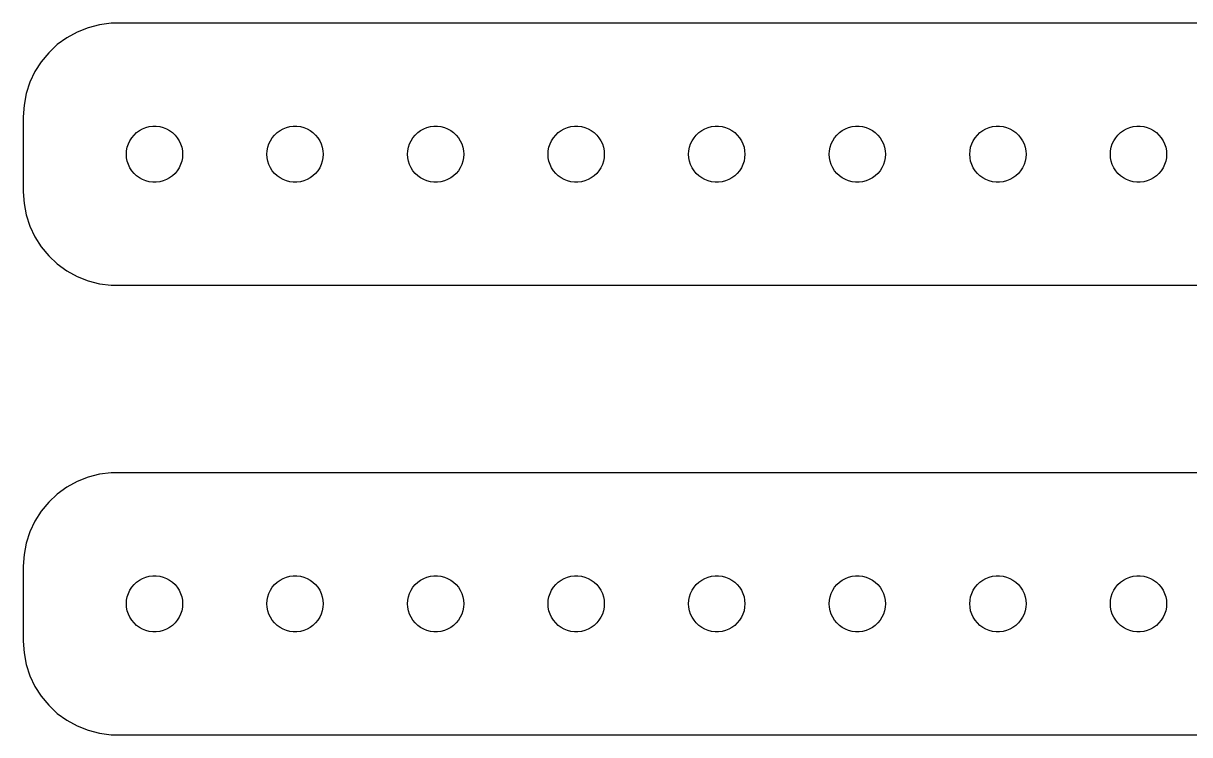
# Model space of a CAD drawing. Header units: metres. Extents: x -247 to 247, y 17 to 55.
# Drawn here: x -247 to -184.8, y 17 to 55 of the extents above; entities that cross this region are included whole.
import ezdxf

# ---------------------------------------------------------------- set-up
doc = ezdxf.new("R2010")
doc.units = ezdxf.units.M

msp = doc.modelspace()

# ---------------------------------------------------------------- linework, layer by layer
for p, q in [((-242.937, 54.9114), (-243.545, 54.7553)), ((-242.314, 54.9901), (-242.937, 54.9114)), ((242.314, 54.9901), (-242.314, 54.9901)), ((-244.679, 54.2216), (-245.187, 53.8526)), ((-244.129, 54.5241), (-244.679, 54.2216)), ((-243.545, 54.7553), (-244.129, 54.5241)), ((-245.187, 53.8526), (-245.645, 53.4227)), ((-246.045, 52.9389), (-246.382, 52.4088)), ((-245.645, 53.4227), (-246.045, 52.9389)), ((-246.382, 52.4088), (-246.649, 51.8406)), ((-246.649, 51.8406), (-246.843, 51.2434)), ((-246.843, 51.2434), (-246.961, 50.6267)), ((-246.961, 50.6267), (-247, 50)), ((-247, 50), (-247, 46)), ((-240.956, 49.1558), (-240.804, 49.2665)), ((-240.804, 49.2665), (-240.639, 49.3572)), ((-240.639, 49.3572), (-240.464, 49.4266)), ((-240.464, 49.4266), (-240.281, 49.4734)), ((-240.281, 49.4734), (-240.094, 49.497)), ((-240.094, 49.497), (-239.906, 49.497)), ((-239.906, 49.497), (-239.719, 49.4734)), ((-239.719, 49.4734), (-239.536, 49.4266)), ((-239.536, 49.4266), (-239.361, 49.3572)), ((-239.361, 49.3572), (-239.196, 49.2665)), ((-239.196, 49.2665), (-239.044, 49.1558)), ((-233.456, 49.1558), (-233.304, 49.2665)), ((-233.304, 49.2665), (-233.139, 49.3572)), ((-233.139, 49.3572), (-232.964, 49.4266)), ((-232.964, 49.4266), (-232.781, 49.4734)), ((-232.781, 49.4734), (-232.594, 49.497)), ((-232.594, 49.497), (-232.406, 49.497)), ((-232.406, 49.497), (-232.219, 49.4734)), ((-232.219, 49.4734), (-232.036, 49.4266)), ((-232.036, 49.4266), (-231.861, 49.3572)), ((-231.861, 49.3572), (-231.696, 49.2665)), ((-231.696, 49.2665), (-231.544, 49.1558)), ((-225.956, 49.1558), (-225.804, 49.2665)), ((-225.804, 49.2665), (-225.639, 49.3572)), ((-225.639, 49.3572), (-225.464, 49.4266)), ((-225.464, 49.4266), (-225.281, 49.4734)), ((-225.281, 49.4734), (-225.094, 49.497)), ((-225.094, 49.497), (-224.906, 49.497)), ((-224.906, 49.497), (-224.719, 49.4734)), ((-224.719, 49.4734), (-224.536, 49.4266)), ((-224.536, 49.4266), (-224.361, 49.3572)), ((-224.361, 49.3572), (-224.196, 49.2665)), ((-224.196, 49.2665), (-224.044, 49.1558)), ((-218.456, 49.1558), (-218.304, 49.2665)), ((-218.304, 49.2665), (-218.139, 49.3572)), ((-218.139, 49.3572), (-217.964, 49.4266)), ((-217.964, 49.4266), (-217.781, 49.4734)), ((-217.781, 49.4734), (-217.594, 49.497)), ((-217.594, 49.497), (-217.406, 49.497)), ((-217.406, 49.497), (-217.219, 49.4734)), ((-217.219, 49.4734), (-217.036, 49.4266)), ((-217.036, 49.4266), (-216.861, 49.3572)), ((-216.861, 49.3572), (-216.696, 49.2665)), ((-216.696, 49.2665), (-216.544, 49.1558)), ((-210.956, 49.1558), (-210.804, 49.2665)), ((-210.804, 49.2665), (-210.639, 49.3572)), ((-210.639, 49.3572), (-210.464, 49.4266)), ((-210.464, 49.4266), (-210.281, 49.4734)), ((-210.281, 49.4734), (-210.094, 49.497)), ((-210.094, 49.497), (-209.906, 49.497)), ((-209.906, 49.497), (-209.719, 49.4734)), ((-209.719, 49.4734), (-209.536, 49.4266)), ((-209.536, 49.4266), (-209.361, 49.3572)), ((-209.361, 49.3572), (-209.196, 49.2665)), ((-209.196, 49.2665), (-209.044, 49.1558)), ((-203.456, 49.1558), (-203.304, 49.2665)), ((-203.304, 49.2665), (-203.139, 49.3572)), ((-203.139, 49.3572), (-202.964, 49.4266)), ((-202.964, 49.4266), (-202.781, 49.4734)), ((-202.781, 49.4734), (-202.594, 49.497)), ((-202.594, 49.497), (-202.406, 49.497)), ((-202.406, 49.497), (-202.219, 49.4734)), ((-202.219, 49.4734), (-202.036, 49.4266)), ((-202.036, 49.4266), (-201.861, 49.3572)), ((-201.861, 49.3572), (-201.696, 49.2665)), ((-201.696, 49.2665), (-201.544, 49.1558)), ((-195.956, 49.1558), (-195.804, 49.2665)), ((-195.804, 49.2665), (-195.639, 49.3572)), ((-195.639, 49.3572), (-195.464, 49.4266)), ((-195.464, 49.4266), (-195.281, 49.4734)), ((-195.281, 49.4734), (-195.094, 49.497)), ((-195.094, 49.497), (-194.906, 49.497)), ((-194.906, 49.497), (-194.719, 49.4734)), ((-194.719, 49.4734), (-194.536, 49.4266)), ((-194.536, 49.4266), (-194.361, 49.3572)), ((-194.361, 49.3572), (-194.196, 49.2665)), ((-194.196, 49.2665), (-194.044, 49.1558)), ((-188.456, 49.1558), (-188.304, 49.2665)), ((-188.304, 49.2665), (-188.139, 49.3572)), ((-188.139, 49.3572), (-187.964, 49.4266)), ((-187.964, 49.4266), (-187.781, 49.4734)), ((-187.781, 49.4734), (-187.594, 49.497)), ((-187.594, 49.497), (-187.406, 49.497)), ((-187.406, 49.497), (-187.219, 49.4734)), ((-187.219, 49.4734), (-187.036, 49.4266)), ((-187.036, 49.4266), (-186.861, 49.3572)), ((-186.861, 49.3572), (-186.696, 49.2665)), ((-186.696, 49.2665), (-186.544, 49.1558)), ((-241.453, 48.373), (-241.395, 48.5522)), ((-241.395, 48.5522), (-241.314, 48.7226)), ((-241.314, 48.7226), (-241.214, 48.8817)), ((-241.214, 48.8817), (-241.093, 49.0268)), ((-241.093, 49.0268), (-240.956, 49.1558)), ((-239.044, 49.1558), (-238.907, 49.0268)), ((-238.907, 49.0268), (-238.786, 48.8817)), ((-238.786, 48.8817), (-238.686, 48.7226)), ((-238.686, 48.7226), (-238.605, 48.5522)), ((-238.605, 48.5522), (-238.547, 48.373)), ((-233.953, 48.373), (-233.895, 48.5522)), ((-233.895, 48.5522), (-233.814, 48.7226)), ((-233.814, 48.7226), (-233.714, 48.8817)), ((-233.714, 48.8817), (-233.593, 49.0268)), ((-233.593, 49.0268), (-233.456, 49.1558)), ((-231.544, 49.1558), (-231.407, 49.0268)), ((-231.407, 49.0268), (-231.286, 48.8817)), ((-231.286, 48.8817), (-231.186, 48.7226)), ((-231.186, 48.7226), (-231.105, 48.5522)), ((-231.105, 48.5522), (-231.047, 48.373)), ((-226.453, 48.373), (-226.395, 48.5522)), ((-226.395, 48.5522), (-226.314, 48.7226)), ((-226.314, 48.7226), (-226.214, 48.8817)), ((-226.214, 48.8817), (-226.093, 49.0268)), ((-226.093, 49.0268), (-225.956, 49.1558)), ((-224.044, 49.1558), (-223.907, 49.0268)), ((-223.907, 49.0268), (-223.786, 48.8817)), ((-223.786, 48.8817), (-223.686, 48.7226)), ((-223.686, 48.7226), (-223.605, 48.5522)), ((-223.605, 48.5522), (-223.547, 48.373)), ((-218.953, 48.373), (-218.895, 48.5522)), ((-218.895, 48.5522), (-218.814, 48.7226)), ((-218.814, 48.7226), (-218.714, 48.8817)), ((-218.714, 48.8817), (-218.593, 49.0268)), ((-218.593, 49.0268), (-218.456, 49.1558)), ((-216.544, 49.1558), (-216.407, 49.0268)), ((-216.407, 49.0268), (-216.286, 48.8817)), ((-216.286, 48.8817), (-216.186, 48.7226)), ((-216.186, 48.7226), (-216.105, 48.5522)), ((-216.105, 48.5522), (-216.047, 48.373)), ((-211.453, 48.373), (-211.395, 48.5522)), ((-211.395, 48.5522), (-211.314, 48.7226)), ((-211.314, 48.7226), (-211.214, 48.8817)), ((-211.214, 48.8817), (-211.093, 49.0268)), ((-211.093, 49.0268), (-210.956, 49.1558)), ((-209.044, 49.1558), (-208.907, 49.0268)), ((-208.907, 49.0268), (-208.786, 48.8817)), ((-208.786, 48.8817), (-208.686, 48.7226)), ((-208.686, 48.7226), (-208.605, 48.5522)), ((-208.605, 48.5522), (-208.547, 48.373)), ((-203.953, 48.373), (-203.895, 48.5522)), ((-203.895, 48.5522), (-203.814, 48.7226)), ((-203.814, 48.7226), (-203.714, 48.8817)), ((-203.714, 48.8817), (-203.593, 49.0268)), ((-203.593, 49.0268), (-203.456, 49.1558)), ((-201.544, 49.1558), (-201.407, 49.0268)), ((-201.407, 49.0268), (-201.286, 48.8817)), ((-201.286, 48.8817), (-201.186, 48.7226)), ((-201.186, 48.7226), (-201.105, 48.5522)), ((-201.105, 48.5522), (-201.047, 48.373)), ((-196.453, 48.373), (-196.395, 48.5522)), ((-196.395, 48.5522), (-196.314, 48.7226)), ((-196.314, 48.7226), (-196.214, 48.8817)), ((-196.214, 48.8817), (-196.093, 49.0268)), ((-196.093, 49.0268), (-195.956, 49.1558)), ((-194.044, 49.1558), (-193.907, 49.0268)), ((-193.907, 49.0268), (-193.786, 48.8817)), ((-193.786, 48.8817), (-193.686, 48.7226)), ((-193.686, 48.7226), (-193.605, 48.5522)), ((-193.605, 48.5522), (-193.547, 48.373)), ((-188.953, 48.373), (-188.895, 48.5522)), ((-188.895, 48.5522), (-188.814, 48.7226)), ((-188.814, 48.7226), (-188.714, 48.8817)), ((-188.714, 48.8817), (-188.593, 49.0268)), ((-188.593, 49.0268), (-188.456, 49.1558)), ((-186.544, 49.1558), (-186.407, 49.0268)), ((-186.407, 49.0268), (-186.286, 48.8817)), ((-186.286, 48.8817), (-186.186, 48.7226)), ((-186.186, 48.7226), (-186.105, 48.5522)), ((-186.105, 48.5522), (-186.047, 48.373)), ((-241.5, 48), (-241.488, 48.188)), ((-241.488, 47.812), (-241.5, 48)), ((-241.488, 48.188), (-241.453, 48.373)), ((-238.547, 48.373), (-238.512, 48.188)), ((-238.512, 48.188), (-238.5, 48)), ((-238.5, 48), (-238.512, 47.812)), ((-234, 48), (-233.988, 48.188)), ((-233.988, 47.812), (-234, 48)), ((-233.988, 48.188), (-233.953, 48.373)), ((-231.047, 48.373), (-231.012, 48.188)), ((-231.012, 48.188), (-231, 48)), ((-231, 48), (-231.012, 47.812)), ((-226.5, 48), (-226.488, 48.188)), ((-226.488, 47.812), (-226.5, 48)), ((-226.488, 48.188), (-226.453, 48.373)), ((-223.547, 48.373), (-223.512, 48.188)), ((-223.512, 48.188), (-223.5, 48)), ((-223.5, 48), (-223.512, 47.812)), ((-219, 48), (-218.988, 48.188)), ((-218.988, 47.812), (-219, 48)), ((-218.988, 48.188), (-218.953, 48.373)), ((-216.047, 48.373), (-216.012, 48.188)), ((-216.012, 48.188), (-216, 48)), ((-216, 48), (-216.012, 47.812)), ((-211.5, 48), (-211.488, 48.188)), ((-211.488, 47.812), (-211.5, 48)), ((-211.488, 48.188), (-211.453, 48.373)), ((-208.547, 48.373), (-208.512, 48.188)), ((-208.512, 48.188), (-208.5, 48)), ((-208.5, 48), (-208.512, 47.812)), ((-204, 48), (-203.988, 48.188)), ((-203.988, 47.812), (-204, 48)), ((-203.988, 48.188), (-203.953, 48.373)), ((-201.047, 48.373), (-201.012, 48.188)), ((-201.012, 48.188), (-201, 48)), ((-201, 48), (-201.012, 47.812)), ((-196.5, 48), (-196.488, 48.188)), ((-196.488, 47.812), (-196.5, 48)), ((-196.488, 48.188), (-196.453, 48.373)), ((-193.547, 48.373), (-193.512, 48.188)), ((-193.512, 48.188), (-193.5, 48)), ((-193.5, 48), (-193.512, 47.812)), ((-189, 48), (-188.988, 48.188)), ((-188.988, 47.812), (-189, 48)), ((-188.988, 48.188), (-188.953, 48.373)), ((-186.047, 48.373), (-186.012, 48.188)), ((-186.012, 48.188), (-186, 48)), ((-186, 48), (-186.012, 47.812)), ((-241.453, 47.627), (-241.488, 47.812)), ((-241.395, 47.4478), (-241.453, 47.627)), ((-241.314, 47.2774), (-241.395, 47.4478)), ((-238.605, 47.4478), (-238.686, 47.2774)), ((-238.547, 47.627), (-238.605, 47.4478)), ((-238.512, 47.812), (-238.547, 47.627)), ((-233.953, 47.627), (-233.988, 47.812)), ((-233.895, 47.4478), (-233.953, 47.627)), ((-233.814, 47.2774), (-233.895, 47.4478)), ((-231.105, 47.4478), (-231.186, 47.2774)), ((-231.047, 47.627), (-231.105, 47.4478)), ((-231.012, 47.812), (-231.047, 47.627)), ((-226.453, 47.627), (-226.488, 47.812)), ((-226.395, 47.4478), (-226.453, 47.627)), ((-226.314, 47.2774), (-226.395, 47.4478)), ((-223.605, 47.4478), (-223.686, 47.2774)), ((-223.547, 47.627), (-223.605, 47.4478)), ((-223.512, 47.812), (-223.547, 47.627)), ((-218.953, 47.627), (-218.988, 47.812)), ((-218.895, 47.4478), (-218.953, 47.627)), ((-218.814, 47.2774), (-218.895, 47.4478)), ((-216.105, 47.4478), (-216.186, 47.2774)), ((-216.047, 47.627), (-216.105, 47.4478)), ((-216.012, 47.812), (-216.047, 47.627)), ((-211.453, 47.627), (-211.488, 47.812)), ((-211.395, 47.4478), (-211.453, 47.627)), ((-211.314, 47.2774), (-211.395, 47.4478)), ((-208.605, 47.4478), (-208.686, 47.2774)), ((-208.547, 47.627), (-208.605, 47.4478)), ((-208.512, 47.812), (-208.547, 47.627)), ((-203.953, 47.627), (-203.988, 47.812)), ((-203.895, 47.4478), (-203.953, 47.627)), ((-203.814, 47.2774), (-203.895, 47.4478)), ((-201.105, 47.4478), (-201.186, 47.2774)), ((-201.047, 47.627), (-201.105, 47.4478)), ((-201.012, 47.812), (-201.047, 47.627)), ((-196.453, 47.627), (-196.488, 47.812)), ((-196.395, 47.4478), (-196.453, 47.627)), ((-196.314, 47.2774), (-196.395, 47.4478)), ((-193.605, 47.4478), (-193.686, 47.2774)), ((-193.547, 47.627), (-193.605, 47.4478)), ((-193.512, 47.812), (-193.547, 47.627)), ((-188.953, 47.627), (-188.988, 47.812)), ((-188.895, 47.4478), (-188.953, 47.627)), ((-188.814, 47.2774), (-188.895, 47.4478)), ((-186.105, 47.4478), (-186.186, 47.2774)), ((-186.047, 47.627), (-186.105, 47.4478)), ((-186.012, 47.812), (-186.047, 47.627)), ((-241.214, 47.1183), (-241.314, 47.2774)), ((-241.093, 46.9732), (-241.214, 47.1183)), ((-240.956, 46.8442), (-241.093, 46.9732)), ((-240.804, 46.7335), (-240.956, 46.8442)), ((-240.639, 46.6428), (-240.804, 46.7335)), ((-239.196, 46.7335), (-239.361, 46.6428)), ((-239.044, 46.8442), (-239.196, 46.7335)), ((-238.907, 46.9732), (-239.044, 46.8442)), ((-238.786, 47.1183), (-238.907, 46.9732)), ((-238.686, 47.2774), (-238.786, 47.1183)), ((-233.714, 47.1183), (-233.814, 47.2774)), ((-233.593, 46.9732), (-233.714, 47.1183)), ((-233.456, 46.8442), (-233.593, 46.9732)), ((-233.304, 46.7335), (-233.456, 46.8442)), ((-233.139, 46.6428), (-233.304, 46.7335)), ((-231.696, 46.7335), (-231.861, 46.6428)), ((-231.544, 46.8442), (-231.696, 46.7335)), ((-231.407, 46.9732), (-231.544, 46.8442)), ((-231.286, 47.1183), (-231.407, 46.9732)), ((-231.186, 47.2774), (-231.286, 47.1183)), ((-226.214, 47.1183), (-226.314, 47.2774)), ((-226.093, 46.9732), (-226.214, 47.1183)), ((-225.956, 46.8442), (-226.093, 46.9732)), ((-225.804, 46.7335), (-225.956, 46.8442)), ((-225.639, 46.6428), (-225.804, 46.7335)), ((-224.196, 46.7335), (-224.361, 46.6428)), ((-224.044, 46.8442), (-224.196, 46.7335)), ((-223.907, 46.9732), (-224.044, 46.8442)), ((-223.786, 47.1183), (-223.907, 46.9732)), ((-223.686, 47.2774), (-223.786, 47.1183)), ((-218.714, 47.1183), (-218.814, 47.2774)), ((-218.593, 46.9732), (-218.714, 47.1183)), ((-218.456, 46.8442), (-218.593, 46.9732)), ((-218.304, 46.7335), (-218.456, 46.8442)), ((-218.139, 46.6428), (-218.304, 46.7335)), ((-216.696, 46.7335), (-216.861, 46.6428)), ((-216.544, 46.8442), (-216.696, 46.7335)), ((-216.407, 46.9732), (-216.544, 46.8442)), ((-216.286, 47.1183), (-216.407, 46.9732)), ((-216.186, 47.2774), (-216.286, 47.1183)), ((-211.214, 47.1183), (-211.314, 47.2774)), ((-211.093, 46.9732), (-211.214, 47.1183)), ((-210.956, 46.8442), (-211.093, 46.9732)), ((-210.804, 46.7335), (-210.956, 46.8442)), ((-210.639, 46.6428), (-210.804, 46.7335)), ((-209.196, 46.7335), (-209.361, 46.6428)), ((-209.044, 46.8442), (-209.196, 46.7335)), ((-208.907, 46.9732), (-209.044, 46.8442)), ((-208.786, 47.1183), (-208.907, 46.9732)), ((-208.686, 47.2774), (-208.786, 47.1183)), ((-203.714, 47.1183), (-203.814, 47.2774)), ((-203.593, 46.9732), (-203.714, 47.1183)), ((-203.456, 46.8442), (-203.593, 46.9732)), ((-203.304, 46.7335), (-203.456, 46.8442)), ((-203.139, 46.6428), (-203.304, 46.7335)), ((-201.696, 46.7335), (-201.861, 46.6428)), ((-201.544, 46.8442), (-201.696, 46.7335)), ((-201.407, 46.9732), (-201.544, 46.8442)), ((-201.286, 47.1183), (-201.407, 46.9732)), ((-201.186, 47.2774), (-201.286, 47.1183)), ((-196.214, 47.1183), (-196.314, 47.2774)), ((-196.093, 46.9732), (-196.214, 47.1183)), ((-195.956, 46.8442), (-196.093, 46.9732)), ((-195.804, 46.7335), (-195.956, 46.8442)), ((-195.639, 46.6428), (-195.804, 46.7335)), ((-194.196, 46.7335), (-194.361, 46.6428)), ((-194.044, 46.8442), (-194.196, 46.7335)), ((-193.907, 46.9732), (-194.044, 46.8442)), ((-193.786, 47.1183), (-193.907, 46.9732)), ((-193.686, 47.2774), (-193.786, 47.1183)), ((-188.714, 47.1183), (-188.814, 47.2774)), ((-188.593, 46.9732), (-188.714, 47.1183)), ((-188.456, 46.8442), (-188.593, 46.9732)), ((-188.304, 46.7335), (-188.456, 46.8442)), ((-188.139, 46.6428), (-188.304, 46.7335)), ((-186.696, 46.7335), (-186.861, 46.6428)), ((-186.544, 46.8442), (-186.696, 46.7335)), ((-186.407, 46.9732), (-186.544, 46.8442)), ((-186.286, 47.1183), (-186.407, 46.9732)), ((-186.186, 47.2774), (-186.286, 47.1183)), ((-240.464, 46.5734), (-240.639, 46.6428)), ((-240.281, 46.5266), (-240.464, 46.5734)), ((-240.094, 46.503), (-240.281, 46.5266)), ((-239.906, 46.503), (-240.094, 46.503)), ((-239.719, 46.5266), (-239.906, 46.503)), ((-239.536, 46.5734), (-239.719, 46.5266)), ((-239.361, 46.6428), (-239.536, 46.5734)), ((-232.964, 46.5734), (-233.139, 46.6428)), ((-232.781, 46.5266), (-232.964, 46.5734)), ((-232.594, 46.503), (-232.781, 46.5266)), ((-232.406, 46.503), (-232.594, 46.503)), ((-232.219, 46.5266), (-232.406, 46.503)), ((-232.036, 46.5734), (-232.219, 46.5266)), ((-231.861, 46.6428), (-232.036, 46.5734)), ((-225.464, 46.5734), (-225.639, 46.6428)), ((-225.281, 46.5266), (-225.464, 46.5734)), ((-225.094, 46.503), (-225.281, 46.5266)), ((-224.906, 46.503), (-225.094, 46.503)), ((-224.719, 46.5266), (-224.906, 46.503)), ((-224.536, 46.5734), (-224.719, 46.5266)), ((-224.361, 46.6428), (-224.536, 46.5734)), ((-217.964, 46.5734), (-218.139, 46.6428)), ((-217.781, 46.5266), (-217.964, 46.5734)), ((-217.594, 46.503), (-217.781, 46.5266)), ((-217.406, 46.503), (-217.594, 46.503)), ((-217.219, 46.5266), (-217.406, 46.503)), ((-217.036, 46.5734), (-217.219, 46.5266)), ((-216.861, 46.6428), (-217.036, 46.5734)), ((-210.464, 46.5734), (-210.639, 46.6428)), ((-210.281, 46.5266), (-210.464, 46.5734)), ((-210.094, 46.503), (-210.281, 46.5266)), ((-209.906, 46.503), (-210.094, 46.503)), ((-209.719, 46.5266), (-209.906, 46.503)), ((-209.536, 46.5734), (-209.719, 46.5266)), ((-209.361, 46.6428), (-209.536, 46.5734)), ((-202.964, 46.5734), (-203.139, 46.6428)), ((-202.781, 46.5266), (-202.964, 46.5734)), ((-202.594, 46.503), (-202.781, 46.5266)), ((-202.406, 46.503), (-202.594, 46.503)), ((-202.219, 46.5266), (-202.406, 46.503)), ((-202.036, 46.5734), (-202.219, 46.5266)), ((-201.861, 46.6428), (-202.036, 46.5734)), ((-195.464, 46.5734), (-195.639, 46.6428)), ((-195.281, 46.5266), (-195.464, 46.5734)), ((-195.094, 46.503), (-195.281, 46.5266)), ((-194.906, 46.503), (-195.094, 46.503)), ((-194.719, 46.5266), (-194.906, 46.503)), ((-194.536, 46.5734), (-194.719, 46.5266)), ((-194.361, 46.6428), (-194.536, 46.5734)), ((-187.964, 46.5734), (-188.139, 46.6428)), ((-187.781, 46.5266), (-187.964, 46.5734)), ((-187.594, 46.503), (-187.781, 46.5266)), ((-187.406, 46.503), (-187.594, 46.503)), ((-187.219, 46.5266), (-187.406, 46.503)), ((-187.036, 46.5734), (-187.219, 46.5266)), ((-186.861, 46.6428), (-187.036, 46.5734)), ((-247, 46), (-246.961, 45.3733)), ((-246.961, 45.3733), (-246.843, 44.7566)), ((-246.843, 44.7566), (-246.649, 44.1594)), ((-246.649, 44.1594), (-246.382, 43.5912)), ((-246.382, 43.5912), (-246.045, 43.0611)), ((-246.045, 43.0611), (-245.645, 42.5773)), ((-245.645, 42.5773), (-245.187, 42.1474)), ((-245.187, 42.1474), (-244.679, 41.7784)), ((-244.679, 41.7784), (-244.129, 41.4759)), ((-244.129, 41.4759), (-243.545, 41.2447)), ((-243.545, 41.2447), (-242.937, 41.0886)), ((-242.937, 41.0886), (-242.314, 41.0099)), ((-242.314, 41.0099), (242.314, 41.0099)), ((-244.129, 30.5241), (-244.679, 30.2216)), ((-243.545, 30.7553), (-244.129, 30.5241)), ((-242.937, 30.9114), (-243.545, 30.7553)), ((-242.314, 30.9901), (-242.937, 30.9114)), ((242.314, 30.9901), (-242.314, 30.9901)), ((-244.679, 30.2216), (-245.187, 29.8526)), ((-245.645, 29.4227), (-246.045, 28.9389)), ((-245.187, 29.8526), (-245.645, 29.4227)), ((-246.045, 28.9389), (-246.382, 28.4088)), ((-246.382, 28.4088), (-246.649, 27.8406)), ((-246.649, 27.8406), (-246.843, 27.2434)), ((-246.843, 27.2434), (-246.961, 26.6267)), ((-246.961, 26.6267), (-247, 26)), ((-247, 26), (-247, 22)), ((-241.214, 24.8817), (-241.093, 25.0268)), ((-241.093, 25.0268), (-240.956, 25.1558)), ((-240.956, 25.1558), (-240.804, 25.2665)), ((-240.804, 25.2665), (-240.639, 25.3572)), ((-240.639, 25.3572), (-240.464, 25.4266)), ((-240.464, 25.4266), (-240.281, 25.4734)), ((-240.281, 25.4734), (-240.094, 25.497)), ((-240.094, 25.497), (-239.906, 25.497)), ((-239.906, 25.497), (-239.719, 25.4734)), ((-239.719, 25.4734), (-239.536, 25.4266)), ((-239.536, 25.4266), (-239.361, 25.3572)), ((-239.361, 25.3572), (-239.196, 25.2665)), ((-239.196, 25.2665), (-239.044, 25.1558)), ((-239.044, 25.1558), (-238.907, 25.0268)), ((-238.907, 25.0268), (-238.786, 24.8817)), ((-233.714, 24.8817), (-233.593, 25.0268)), ((-233.593, 25.0268), (-233.456, 25.1558)), ((-233.456, 25.1558), (-233.304, 25.2665)), ((-233.304, 25.2665), (-233.139, 25.3572)), ((-233.139, 25.3572), (-232.964, 25.4266)), ((-232.964, 25.4266), (-232.781, 25.4734)), ((-232.781, 25.4734), (-232.594, 25.497)), ((-232.594, 25.497), (-232.406, 25.497)), ((-232.406, 25.497), (-232.219, 25.4734)), ((-232.219, 25.4734), (-232.036, 25.4266)), ((-232.036, 25.4266), (-231.861, 25.3572)), ((-231.861, 25.3572), (-231.696, 25.2665)), ((-231.696, 25.2665), (-231.544, 25.1558)), ((-231.544, 25.1558), (-231.407, 25.0268)), ((-231.407, 25.0268), (-231.286, 24.8817)), ((-226.214, 24.8817), (-226.093, 25.0268)), ((-226.093, 25.0268), (-225.956, 25.1558)), ((-225.956, 25.1558), (-225.804, 25.2665)), ((-225.804, 25.2665), (-225.639, 25.3572)), ((-225.639, 25.3572), (-225.464, 25.4266)), ((-225.464, 25.4266), (-225.281, 25.4734)), ((-225.281, 25.4734), (-225.094, 25.497)), ((-225.094, 25.497), (-224.906, 25.497)), ((-224.906, 25.497), (-224.719, 25.4734)), ((-224.719, 25.4734), (-224.536, 25.4266)), ((-224.536, 25.4266), (-224.361, 25.3572)), ((-224.361, 25.3572), (-224.196, 25.2665)), ((-224.196, 25.2665), (-224.044, 25.1558)), ((-224.044, 25.1558), (-223.907, 25.0268)), ((-223.907, 25.0268), (-223.786, 24.8817)), ((-218.714, 24.8817), (-218.593, 25.0268)), ((-218.593, 25.0268), (-218.456, 25.1558)), ((-218.456, 25.1558), (-218.304, 25.2665)), ((-218.304, 25.2665), (-218.139, 25.3572)), ((-218.139, 25.3572), (-217.964, 25.4266)), ((-217.964, 25.4266), (-217.781, 25.4734)), ((-217.781, 25.4734), (-217.594, 25.497)), ((-217.594, 25.497), (-217.406, 25.497)), ((-217.406, 25.497), (-217.219, 25.4734)), ((-217.219, 25.4734), (-217.036, 25.4266)), ((-217.036, 25.4266), (-216.861, 25.3572)), ((-216.861, 25.3572), (-216.696, 25.2665)), ((-216.696, 25.2665), (-216.544, 25.1558)), ((-216.544, 25.1558), (-216.407, 25.0268)), ((-216.407, 25.0268), (-216.286, 24.8817)), ((-211.214, 24.8817), (-211.093, 25.0268)), ((-211.093, 25.0268), (-210.956, 25.1558)), ((-210.956, 25.1558), (-210.804, 25.2665)), ((-210.804, 25.2665), (-210.639, 25.3572)), ((-210.639, 25.3572), (-210.464, 25.4266)), ((-210.464, 25.4266), (-210.281, 25.4734)), ((-210.281, 25.4734), (-210.094, 25.497)), ((-210.094, 25.497), (-209.906, 25.497)), ((-209.906, 25.497), (-209.719, 25.4734)), ((-209.719, 25.4734), (-209.536, 25.4266)), ((-209.536, 25.4266), (-209.361, 25.3572)), ((-209.361, 25.3572), (-209.196, 25.2665)), ((-209.196, 25.2665), (-209.044, 25.1558)), ((-209.044, 25.1558), (-208.907, 25.0268)), ((-208.907, 25.0268), (-208.786, 24.8817)), ((-203.714, 24.8817), (-203.593, 25.0268)), ((-203.593, 25.0268), (-203.456, 25.1558)), ((-203.456, 25.1558), (-203.304, 25.2665)), ((-203.304, 25.2665), (-203.139, 25.3572)), ((-203.139, 25.3572), (-202.964, 25.4266)), ((-202.964, 25.4266), (-202.781, 25.4734)), ((-202.781, 25.4734), (-202.594, 25.497)), ((-202.594, 25.497), (-202.406, 25.497)), ((-202.406, 25.497), (-202.219, 25.4734)), ((-202.219, 25.4734), (-202.036, 25.4266)), ((-202.036, 25.4266), (-201.861, 25.3572)), ((-201.861, 25.3572), (-201.696, 25.2665)), ((-201.696, 25.2665), (-201.544, 25.1558)), ((-201.544, 25.1558), (-201.407, 25.0268)), ((-201.407, 25.0268), (-201.286, 24.8817)), ((-196.214, 24.8817), (-196.093, 25.0268)), ((-196.093, 25.0268), (-195.956, 25.1558)), ((-195.956, 25.1558), (-195.804, 25.2665)), ((-195.804, 25.2665), (-195.639, 25.3572)), ((-195.639, 25.3572), (-195.464, 25.4266)), ((-195.464, 25.4266), (-195.281, 25.4734)), ((-195.281, 25.4734), (-195.094, 25.497)), ((-195.094, 25.497), (-194.906, 25.497)), ((-194.906, 25.497), (-194.719, 25.4734)), ((-194.719, 25.4734), (-194.536, 25.4266)), ((-194.536, 25.4266), (-194.361, 25.3572)), ((-194.361, 25.3572), (-194.196, 25.2665)), ((-194.196, 25.2665), (-194.044, 25.1558)), ((-194.044, 25.1558), (-193.907, 25.0268)), ((-193.907, 25.0268), (-193.786, 24.8817)), ((-188.714, 24.8817), (-188.593, 25.0268)), ((-188.593, 25.0268), (-188.456, 25.1558)), ((-188.456, 25.1558), (-188.304, 25.2665)), ((-188.304, 25.2665), (-188.139, 25.3572)), ((-188.139, 25.3572), (-187.964, 25.4266)), ((-187.964, 25.4266), (-187.781, 25.4734)), ((-187.781, 25.4734), (-187.594, 25.497)), ((-187.594, 25.497), (-187.406, 25.497)), ((-187.406, 25.497), (-187.219, 25.4734)), ((-187.219, 25.4734), (-187.036, 25.4266)), ((-187.036, 25.4266), (-186.861, 25.3572)), ((-186.861, 25.3572), (-186.696, 25.2665)), ((-186.696, 25.2665), (-186.544, 25.1558)), ((-186.544, 25.1558), (-186.407, 25.0268)), ((-186.407, 25.0268), (-186.286, 24.8817)), ((-241.488, 24.188), (-241.453, 24.373)), ((-241.453, 24.373), (-241.395, 24.5522)), ((-241.395, 24.5522), (-241.314, 24.7226)), ((-241.314, 24.7226), (-241.214, 24.8817)), ((-238.786, 24.8817), (-238.686, 24.7226)), ((-238.686, 24.7226), (-238.605, 24.5522)), ((-238.605, 24.5522), (-238.547, 24.373)), ((-238.547, 24.373), (-238.512, 24.188)), ((-233.988, 24.188), (-233.953, 24.373)), ((-233.953, 24.373), (-233.895, 24.5522)), ((-233.895, 24.5522), (-233.814, 24.7226)), ((-233.814, 24.7226), (-233.714, 24.8817)), ((-231.286, 24.8817), (-231.186, 24.7226)), ((-231.186, 24.7226), (-231.105, 24.5522)), ((-231.105, 24.5522), (-231.047, 24.373)), ((-231.047, 24.373), (-231.012, 24.188)), ((-226.488, 24.188), (-226.453, 24.373)), ((-226.453, 24.373), (-226.395, 24.5522)), ((-226.395, 24.5522), (-226.314, 24.7226)), ((-226.314, 24.7226), (-226.214, 24.8817)), ((-223.786, 24.8817), (-223.686, 24.7226)), ((-223.686, 24.7226), (-223.605, 24.5522)), ((-223.605, 24.5522), (-223.547, 24.373)), ((-223.547, 24.373), (-223.512, 24.188)), ((-218.988, 24.188), (-218.953, 24.373)), ((-218.953, 24.373), (-218.895, 24.5522)), ((-218.895, 24.5522), (-218.814, 24.7226)), ((-218.814, 24.7226), (-218.714, 24.8817)), ((-216.286, 24.8817), (-216.186, 24.7226)), ((-216.186, 24.7226), (-216.105, 24.5522)), ((-216.105, 24.5522), (-216.047, 24.373)), ((-216.047, 24.373), (-216.012, 24.188)), ((-211.488, 24.188), (-211.453, 24.373)), ((-211.453, 24.373), (-211.395, 24.5522)), ((-211.395, 24.5522), (-211.314, 24.7226)), ((-211.314, 24.7226), (-211.214, 24.8817)), ((-208.786, 24.8817), (-208.686, 24.7226)), ((-208.686, 24.7226), (-208.605, 24.5522)), ((-208.605, 24.5522), (-208.547, 24.373)), ((-208.547, 24.373), (-208.512, 24.188)), ((-203.988, 24.188), (-203.953, 24.373)), ((-203.953, 24.373), (-203.895, 24.5522)), ((-203.895, 24.5522), (-203.814, 24.7226)), ((-203.814, 24.7226), (-203.714, 24.8817)), ((-201.286, 24.8817), (-201.186, 24.7226)), ((-201.186, 24.7226), (-201.105, 24.5522)), ((-201.105, 24.5522), (-201.047, 24.373)), ((-201.047, 24.373), (-201.012, 24.188)), ((-196.488, 24.188), (-196.453, 24.373)), ((-196.453, 24.373), (-196.395, 24.5522)), ((-196.395, 24.5522), (-196.314, 24.7226)), ((-196.314, 24.7226), (-196.214, 24.8817)), ((-193.786, 24.8817), (-193.686, 24.7226)), ((-193.686, 24.7226), (-193.605, 24.5522)), ((-193.605, 24.5522), (-193.547, 24.373)), ((-193.547, 24.373), (-193.512, 24.188)), ((-188.988, 24.188), (-188.953, 24.373)), ((-188.953, 24.373), (-188.895, 24.5522)), ((-188.895, 24.5522), (-188.814, 24.7226)), ((-188.814, 24.7226), (-188.714, 24.8817)), ((-186.286, 24.8817), (-186.186, 24.7226)), ((-186.186, 24.7226), (-186.105, 24.5522)), ((-186.105, 24.5522), (-186.047, 24.373)), ((-186.047, 24.373), (-186.012, 24.188)), ((-241.5, 24), (-241.488, 24.188)), ((-241.488, 23.812), (-241.5, 24)), ((-241.453, 23.627), (-241.488, 23.812)), ((-238.512, 23.812), (-238.547, 23.627)), ((-238.512, 24.188), (-238.5, 24)), ((-238.5, 24), (-238.512, 23.812)), ((-234, 24), (-233.988, 24.188)), ((-233.988, 23.812), (-234, 24)), ((-233.953, 23.627), (-233.988, 23.812)), ((-231.012, 23.812), (-231.047, 23.627)), ((-231.012, 24.188), (-231, 24)), ((-231, 24), (-231.012, 23.812)), ((-226.5, 24), (-226.488, 24.188)), ((-226.488, 23.812), (-226.5, 24)), ((-226.453, 23.627), (-226.488, 23.812)), ((-223.512, 23.812), (-223.547, 23.627)), ((-223.512, 24.188), (-223.5, 24)), ((-223.5, 24), (-223.512, 23.812)), ((-219, 24), (-218.988, 24.188)), ((-218.988, 23.812), (-219, 24)), ((-218.953, 23.627), (-218.988, 23.812)), ((-216.012, 23.812), (-216.047, 23.627)), ((-216.012, 24.188), (-216, 24)), ((-216, 24), (-216.012, 23.812)), ((-211.5, 24), (-211.488, 24.188)), ((-211.488, 23.812), (-211.5, 24)), ((-211.453, 23.627), (-211.488, 23.812)), ((-208.512, 23.812), (-208.547, 23.627)), ((-208.512, 24.188), (-208.5, 24)), ((-208.5, 24), (-208.512, 23.812)), ((-204, 24), (-203.988, 24.188)), ((-203.988, 23.812), (-204, 24)), ((-203.953, 23.627), (-203.988, 23.812)), ((-201.012, 23.812), (-201.047, 23.627)), ((-201.012, 24.188), (-201, 24)), ((-201, 24), (-201.012, 23.812)), ((-196.5, 24), (-196.488, 24.188)), ((-196.488, 23.812), (-196.5, 24)), ((-196.453, 23.627), (-196.488, 23.812)), ((-193.512, 23.812), (-193.547, 23.627)), ((-193.512, 24.188), (-193.5, 24)), ((-193.5, 24), (-193.512, 23.812)), ((-189, 24), (-188.988, 24.188)), ((-188.988, 23.812), (-189, 24)), ((-188.953, 23.627), (-188.988, 23.812)), ((-186.012, 23.812), (-186.047, 23.627)), ((-186.012, 24.188), (-186, 24)), ((-186, 24), (-186.012, 23.812)), ((-241.395, 23.4478), (-241.453, 23.627)), ((-241.314, 23.2774), (-241.395, 23.4478)), ((-241.214, 23.1183), (-241.314, 23.2774)), ((-241.093, 22.9732), (-241.214, 23.1183)), ((-238.786, 23.1183), (-238.907, 22.9732)), ((-238.686, 23.2774), (-238.786, 23.1183)), ((-238.605, 23.4478), (-238.686, 23.2774)), ((-238.547, 23.627), (-238.605, 23.4478)), ((-233.895, 23.4478), (-233.953, 23.627)), ((-233.814, 23.2774), (-233.895, 23.4478)), ((-233.714, 23.1183), (-233.814, 23.2774)), ((-233.593, 22.9732), (-233.714, 23.1183)), ((-231.286, 23.1183), (-231.407, 22.9732)), ((-231.186, 23.2774), (-231.286, 23.1183)), ((-231.105, 23.4478), (-231.186, 23.2774)), ((-231.047, 23.627), (-231.105, 23.4478)), ((-226.395, 23.4478), (-226.453, 23.627)), ((-226.314, 23.2774), (-226.395, 23.4478)), ((-226.214, 23.1183), (-226.314, 23.2774)), ((-226.093, 22.9732), (-226.214, 23.1183)), ((-223.786, 23.1183), (-223.907, 22.9732)), ((-223.686, 23.2774), (-223.786, 23.1183)), ((-223.605, 23.4478), (-223.686, 23.2774)), ((-223.547, 23.627), (-223.605, 23.4478)), ((-218.895, 23.4478), (-218.953, 23.627)), ((-218.814, 23.2774), (-218.895, 23.4478)), ((-218.714, 23.1183), (-218.814, 23.2774)), ((-218.593, 22.9732), (-218.714, 23.1183)), ((-216.286, 23.1183), (-216.407, 22.9732)), ((-216.186, 23.2774), (-216.286, 23.1183)), ((-216.105, 23.4478), (-216.186, 23.2774)), ((-216.047, 23.627), (-216.105, 23.4478)), ((-211.395, 23.4478), (-211.453, 23.627)), ((-211.314, 23.2774), (-211.395, 23.4478)), ((-211.214, 23.1183), (-211.314, 23.2774)), ((-211.093, 22.9732), (-211.214, 23.1183)), ((-208.786, 23.1183), (-208.907, 22.9732)), ((-208.686, 23.2774), (-208.786, 23.1183)), ((-208.605, 23.4478), (-208.686, 23.2774)), ((-208.547, 23.627), (-208.605, 23.4478)), ((-203.895, 23.4478), (-203.953, 23.627)), ((-203.814, 23.2774), (-203.895, 23.4478)), ((-203.714, 23.1183), (-203.814, 23.2774)), ((-203.593, 22.9732), (-203.714, 23.1183)), ((-201.286, 23.1183), (-201.407, 22.9732)), ((-201.186, 23.2774), (-201.286, 23.1183)), ((-201.105, 23.4478), (-201.186, 23.2774)), ((-201.047, 23.627), (-201.105, 23.4478)), ((-196.395, 23.4478), (-196.453, 23.627)), ((-196.314, 23.2774), (-196.395, 23.4478)), ((-196.214, 23.1183), (-196.314, 23.2774)), ((-196.093, 22.9732), (-196.214, 23.1183)), ((-193.786, 23.1183), (-193.907, 22.9732)), ((-193.686, 23.2774), (-193.786, 23.1183)), ((-193.605, 23.4478), (-193.686, 23.2774)), ((-193.547, 23.627), (-193.605, 23.4478)), ((-188.895, 23.4478), (-188.953, 23.627)), ((-188.814, 23.2774), (-188.895, 23.4478)), ((-188.714, 23.1183), (-188.814, 23.2774)), ((-188.593, 22.9732), (-188.714, 23.1183)), ((-186.286, 23.1183), (-186.407, 22.9732)), ((-186.186, 23.2774), (-186.286, 23.1183)), ((-186.105, 23.4478), (-186.186, 23.2774)), ((-186.047, 23.627), (-186.105, 23.4478)), ((-240.956, 22.8442), (-241.093, 22.9732)), ((-240.804, 22.7335), (-240.956, 22.8442)), ((-240.639, 22.6428), (-240.804, 22.7335)), ((-240.464, 22.5734), (-240.639, 22.6428)), ((-240.281, 22.5266), (-240.464, 22.5734)), ((-240.094, 22.503), (-240.281, 22.5266)), ((-239.906, 22.503), (-240.094, 22.503)), ((-239.719, 22.5266), (-239.906, 22.503)), ((-239.536, 22.5734), (-239.719, 22.5266)), ((-239.361, 22.6428), (-239.536, 22.5734)), ((-239.196, 22.7335), (-239.361, 22.6428)), ((-239.044, 22.8442), (-239.196, 22.7335)), ((-238.907, 22.9732), (-239.044, 22.8442)), ((-233.456, 22.8442), (-233.593, 22.9732)), ((-233.304, 22.7335), (-233.456, 22.8442)), ((-233.139, 22.6428), (-233.304, 22.7335)), ((-232.964, 22.5734), (-233.139, 22.6428)), ((-232.781, 22.5266), (-232.964, 22.5734)), ((-232.594, 22.503), (-232.781, 22.5266)), ((-232.406, 22.503), (-232.594, 22.503)), ((-232.219, 22.5266), (-232.406, 22.503)), ((-232.036, 22.5734), (-232.219, 22.5266)), ((-231.861, 22.6428), (-232.036, 22.5734)), ((-231.696, 22.7335), (-231.861, 22.6428)), ((-231.544, 22.8442), (-231.696, 22.7335)), ((-231.407, 22.9732), (-231.544, 22.8442)), ((-225.956, 22.8442), (-226.093, 22.9732)), ((-225.804, 22.7335), (-225.956, 22.8442)), ((-225.639, 22.6428), (-225.804, 22.7335)), ((-225.464, 22.5734), (-225.639, 22.6428)), ((-225.281, 22.5266), (-225.464, 22.5734)), ((-225.094, 22.503), (-225.281, 22.5266)), ((-224.906, 22.503), (-225.094, 22.503)), ((-224.719, 22.5266), (-224.906, 22.503)), ((-224.536, 22.5734), (-224.719, 22.5266)), ((-224.361, 22.6428), (-224.536, 22.5734)), ((-224.196, 22.7335), (-224.361, 22.6428)), ((-224.044, 22.8442), (-224.196, 22.7335)), ((-223.907, 22.9732), (-224.044, 22.8442)), ((-218.456, 22.8442), (-218.593, 22.9732)), ((-218.304, 22.7335), (-218.456, 22.8442)), ((-218.139, 22.6428), (-218.304, 22.7335)), ((-217.964, 22.5734), (-218.139, 22.6428)), ((-217.781, 22.5266), (-217.964, 22.5734)), ((-217.594, 22.503), (-217.781, 22.5266)), ((-217.406, 22.503), (-217.594, 22.503)), ((-217.219, 22.5266), (-217.406, 22.503)), ((-217.036, 22.5734), (-217.219, 22.5266)), ((-216.861, 22.6428), (-217.036, 22.5734)), ((-216.696, 22.7335), (-216.861, 22.6428)), ((-216.544, 22.8442), (-216.696, 22.7335)), ((-216.407, 22.9732), (-216.544, 22.8442)), ((-210.956, 22.8442), (-211.093, 22.9732)), ((-210.804, 22.7335), (-210.956, 22.8442)), ((-210.639, 22.6428), (-210.804, 22.7335)), ((-210.464, 22.5734), (-210.639, 22.6428)), ((-210.281, 22.5266), (-210.464, 22.5734)), ((-210.094, 22.503), (-210.281, 22.5266)), ((-209.906, 22.503), (-210.094, 22.503)), ((-209.719, 22.5266), (-209.906, 22.503)), ((-209.536, 22.5734), (-209.719, 22.5266)), ((-209.361, 22.6428), (-209.536, 22.5734)), ((-209.196, 22.7335), (-209.361, 22.6428)), ((-209.044, 22.8442), (-209.196, 22.7335)), ((-208.907, 22.9732), (-209.044, 22.8442)), ((-203.456, 22.8442), (-203.593, 22.9732)), ((-203.304, 22.7335), (-203.456, 22.8442)), ((-203.139, 22.6428), (-203.304, 22.7335)), ((-202.964, 22.5734), (-203.139, 22.6428)), ((-202.781, 22.5266), (-202.964, 22.5734)), ((-202.594, 22.503), (-202.781, 22.5266)), ((-202.406, 22.503), (-202.594, 22.503)), ((-202.219, 22.5266), (-202.406, 22.503)), ((-202.036, 22.5734), (-202.219, 22.5266)), ((-201.861, 22.6428), (-202.036, 22.5734)), ((-201.696, 22.7335), (-201.861, 22.6428)), ((-201.544, 22.8442), (-201.696, 22.7335)), ((-201.407, 22.9732), (-201.544, 22.8442)), ((-195.956, 22.8442), (-196.093, 22.9732)), ((-195.804, 22.7335), (-195.956, 22.8442)), ((-195.639, 22.6428), (-195.804, 22.7335)), ((-195.464, 22.5734), (-195.639, 22.6428)), ((-195.281, 22.5266), (-195.464, 22.5734)), ((-195.094, 22.503), (-195.281, 22.5266)), ((-194.906, 22.503), (-195.094, 22.503)), ((-194.719, 22.5266), (-194.906, 22.503)), ((-194.536, 22.5734), (-194.719, 22.5266)), ((-194.361, 22.6428), (-194.536, 22.5734)), ((-194.196, 22.7335), (-194.361, 22.6428)), ((-194.044, 22.8442), (-194.196, 22.7335)), ((-193.907, 22.9732), (-194.044, 22.8442)), ((-188.456, 22.8442), (-188.593, 22.9732)), ((-188.304, 22.7335), (-188.456, 22.8442)), ((-188.139, 22.6428), (-188.304, 22.7335)), ((-187.964, 22.5734), (-188.139, 22.6428)), ((-187.781, 22.5266), (-187.964, 22.5734)), ((-187.594, 22.503), (-187.781, 22.5266)), ((-187.406, 22.503), (-187.594, 22.503)), ((-187.219, 22.5266), (-187.406, 22.503)), ((-187.036, 22.5734), (-187.219, 22.5266)), ((-186.861, 22.6428), (-187.036, 22.5734)), ((-186.696, 22.7335), (-186.861, 22.6428)), ((-186.544, 22.8442), (-186.696, 22.7335)), ((-186.407, 22.9732), (-186.544, 22.8442)), ((-247, 22), (-246.961, 21.3733)), ((-246.961, 21.3733), (-246.843, 20.7566)), ((-246.843, 20.7566), (-246.649, 20.1594)), ((-246.649, 20.1594), (-246.382, 19.5912)), ((-246.382, 19.5912), (-246.045, 19.0611)), ((-246.045, 19.0611), (-245.645, 18.5773)), ((-245.645, 18.5773), (-245.187, 18.1474)), ((-245.187, 18.1474), (-244.679, 17.7784)), ((-244.679, 17.7784), (-244.129, 17.4759)), ((-244.129, 17.4759), (-243.545, 17.2447)), ((-243.545, 17.2447), (-242.937, 17.0886)), ((-242.937, 17.0886), (-242.314, 17.0099)), ((-242.314, 17.0099), (242.314, 17.0099))]:
    msp.add_line(p, q)

doc.saveas('drawing.dxf')
